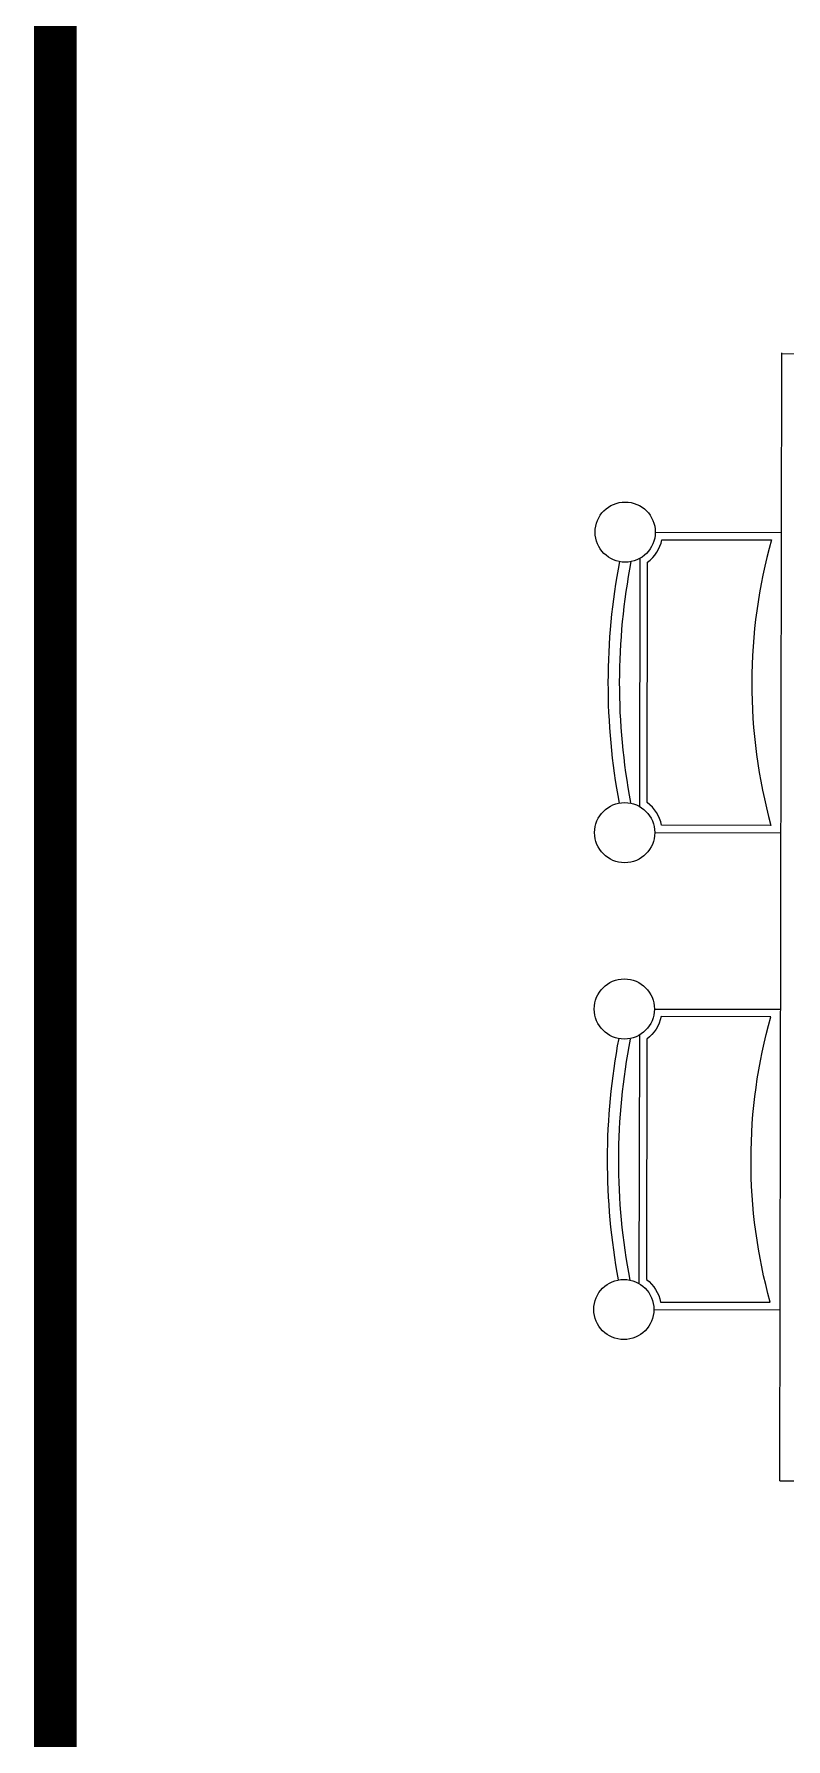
# Model space of a CAD drawing. Header units: inches. Extents: x 0.9 to 45.9, y 0.4 to 30.4.
# Drawn here: x 10.982 to 11.864, y 13.212 to 15.213 of the extents above; entities that cross this region are included whole.
import ezdxf

# ---------------------------------------------------------------- set-up
doc = ezdxf.new("R2010")
doc.units = ezdxf.units.IN
doc.header["$MEASUREMENT"] = 0
doc.linetypes.add('JIS_09_08', pattern=[10.75, 8, -0.55, 0.55, -0.55, 0.55, -0.55])
doc.layers.add('corte', color=6, linetype='Continuous')
doc.layers.add('MUEBLE', color=253, linetype='Continuous')

# ---------------------------------------------------------------- blocks, each defined once
blk = doc.blocks.new('hshshsyd')
at = {"layer": 'MUEBLE', "color": 38}
for p, q in [((1681.649, 897.4181), (1681.6505, 896.5147)), ((1682.9731, 896.5125), (1682.9715, 897.4203)), ((1682.9731, 896.5125), (1681.649, 896.5147))]:
    blk.add_line(p, q, dxfattribs=at)
at = {"layer": 'MUEBLE', "color": 7}
for p, q in [((1681.8596, 896.3662), (1681.8598, 896.5143)), ((1682.2122, 896.3656), (1682.2125, 896.5137)), ((1682.4192, 896.3653), (1682.4195, 896.5134)), ((1682.7719, 896.3647), (1682.7721, 896.5128)), ((1682.1817, 896.3481), (1681.8901, 896.3485)), ((1682.4497, 896.3476), (1682.7413, 896.3471))]:
    blk.add_line(p, q, dxfattribs=at)
at = {"layer": 'MUEBLE', "color": 253}
for points in [[(1681.8686, 896.5026, 0.136288), (1682.2037, 896.502), (1682.2034, 896.3736, 0.183503), (1682.177, 896.3569), (1681.8948, 896.3573, 0.183503), (1681.8684, 896.3741)], [(1682.7633, 896.5011, -0.136288), (1682.4283, 896.5017), (1682.4281, 896.3732, -0.183503), (1682.4545, 896.3564), (1682.7366, 896.3559, -0.183503), (1682.7631, 896.3726)]]:
    blk.add_lwpolyline(points, format="xyb", close=True, dxfattribs=at)
at = {"layer": 'MUEBLE', "color": 38}
for centre in [(1681.8595, 896.331), (1682.2122, 896.3304), (1682.4192, 896.33), (1682.7718, 896.3294)]:
    blk.add_circle(centre, 0.0353, dxfattribs=at)
for centre, radius, start, end in [((1682.0368, 897.0729), 0.7488, 259.0193, 280.7891), ((1682.0371, 897.0764), 0.7656, 259.2386, 280.5699), ((1682.5967, 897.0755), 0.7656, 259.2386, 280.5699), ((1682.5971, 897.0719), 0.7488, 259.0193, 280.7891)]:
    blk.add_arc(centre, radius, start, end, dxfattribs=at)

msp = doc.modelspace()

# ---------------------------------------------------------------- linework, layer by layer
at = {"layer": 'corte', "linetype": 'JIS_09_08', "ltscale": 0.1, "const_width": 0.05}
msp.add_lwpolyline([(11.0073, 26.2368), (11.0073, 4.5809)], dxfattribs=at)

# ---------------------------------------------------------------- block references
at = {"rotation": 270}
msp.add_blockref('hshshsyd', (-884.6554, 1696.4878), dxfattribs=at)

doc.saveas('drawing.dxf')
